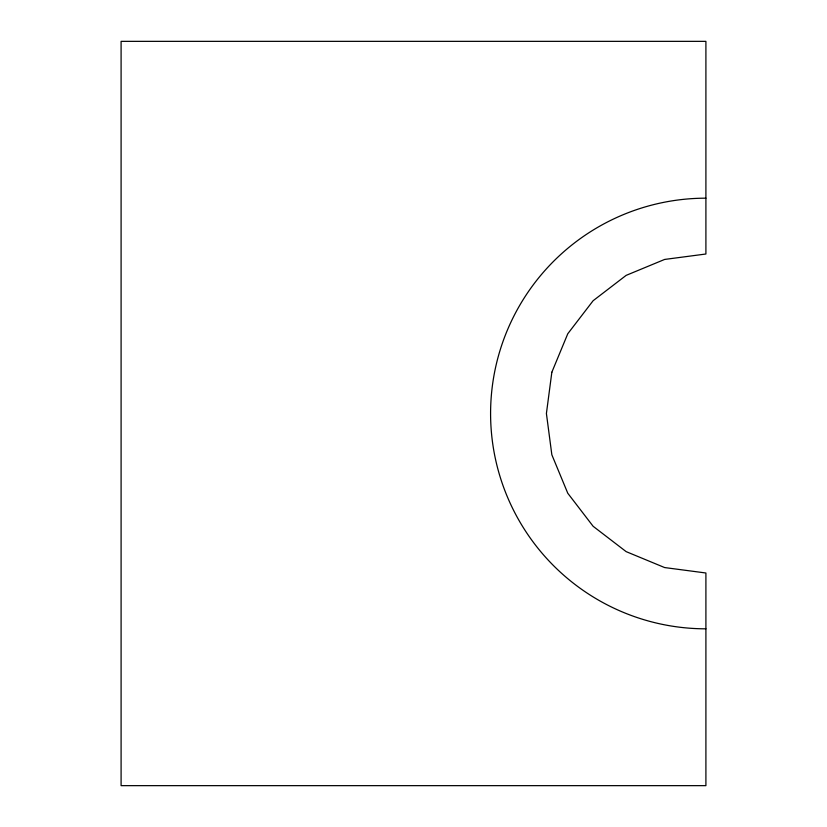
<?xml version="1.0" encoding="UTF-8"?>
<svg xmlns="http://www.w3.org/2000/svg" width="827" height="827" viewBox="0 0 827 827"><rect width="100%" height="100%" fill="white"/><g stroke="black" fill="none" stroke-linecap="round" stroke-linejoin="round"><path stroke-width="1.24" d="M705.907 628.82A215.32 215.32 0 0 1 490.587 413.5A215.32 215.32 0 0 1 705.907 198.18M551.847 372.222L546.409 413.5L551.847 454.778L567.777 493.243L593.124 526.282L626.153 551.63L664.629 567.56L705.907 572.997L705.907 785.65L121.093 785.65L121.093 41.35L705.907 41.35L705.907 254.003L664.629 259.44L626.153 275.37L593.124 300.718L567.777 333.757L551.847 372.222"/></g></svg>
